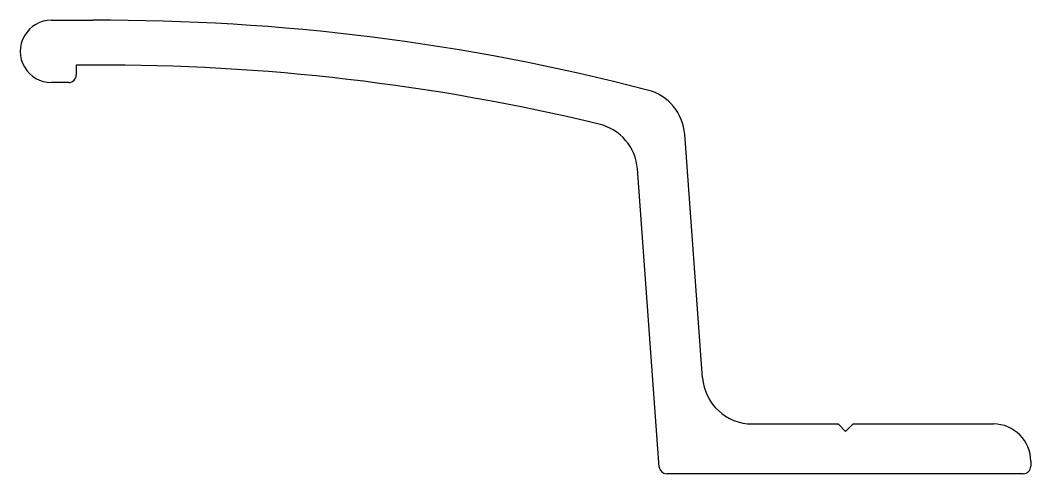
# Model space of a CAD drawing. Extents: x 2756.6 to 2797.2, y 1575.6 to 1593.8.
import ezdxf

# ---------------------------------------------------------------- set-up
doc = ezdxf.new("R2010")
doc.units = 0
doc.layers.get('0').update_dxf_attribs({"linetype": 'CONTINUOUS'})

msp = doc.modelspace()

# ---------------------------------------------------------------- linework, layer by layer
at = {"color": 0}
for p, q in [((2757.87, 1593.794), (2759.54, 1593.794)), ((2759.543, 1591.994), (2758.868, 1591.994)), ((2758.868, 1591.994), (2758.868, 1591.594)), ((2758.568, 1591.294), (2757.87, 1591.294)), ((2784.017, 1579.442), (2783.3, 1589.203)), ((2782.275, 1575.858), (2781.396, 1587.824)), ((2786.011, 1577.588), (2789.457, 1577.588)), ((2789.457, 1577.588), (2789.757, 1577.288)), ((2789.757, 1577.288), (2790.057, 1577.588)), ((2790.057, 1577.588), (2795.692, 1577.588)), ((2797.192, 1576.088), (2797.192, 1575.888)), ((2796.892, 1575.588), (2782.573, 1575.588))]:
    msp.add_line(p, q, dxfattribs=at)
for centre, radius, start, end in [((2757.868, 1592.544), 1.25, 89.8973, 270.1047), ((2759.869, 1506.51), 87.284, 75.44277, 90.21633), ((2759.869, 1506.51), 85.484, 76.46978, 90.21858), ((2758.568, 1591.594), 0.3, 270, 0), ((2781.305, 1589.056), 2, 4.2005, 75.4428), ((2779.401, 1587.677), 2, 4.2005, 76.4698), ((2786.011, 1579.588), 2, 184.2005, 270), ((2795.692, 1576.088), 1.5, 0, 90), ((2796.892, 1575.888), 0.3, 270, 0), ((2782.573, 1575.888), 0.3, 185.7754, 270)]:
    msp.add_arc(centre, radius, start, end, dxfattribs=at)

doc.saveas('drawing.dxf')
